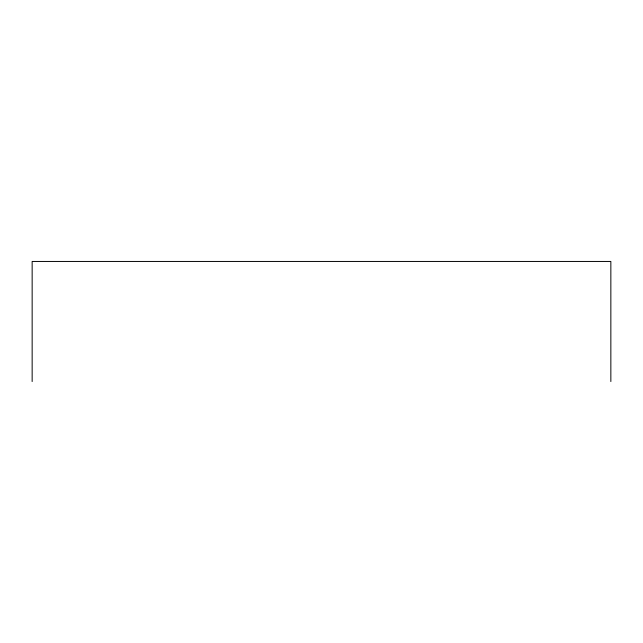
<?xml version="1.0" encoding="UTF-8"?>
<svg xmlns="http://www.w3.org/2000/svg" width="643" height="643" viewBox="0 0 643 643"><rect width="100%" height="100%" fill="white"/><g stroke="black" fill="none" stroke-linecap="round" stroke-linejoin="round"><path stroke-width="0.96" d="M610.85 381.548L610.85 261.452L32.15 261.452L32.15 381.548"/></g></svg>
